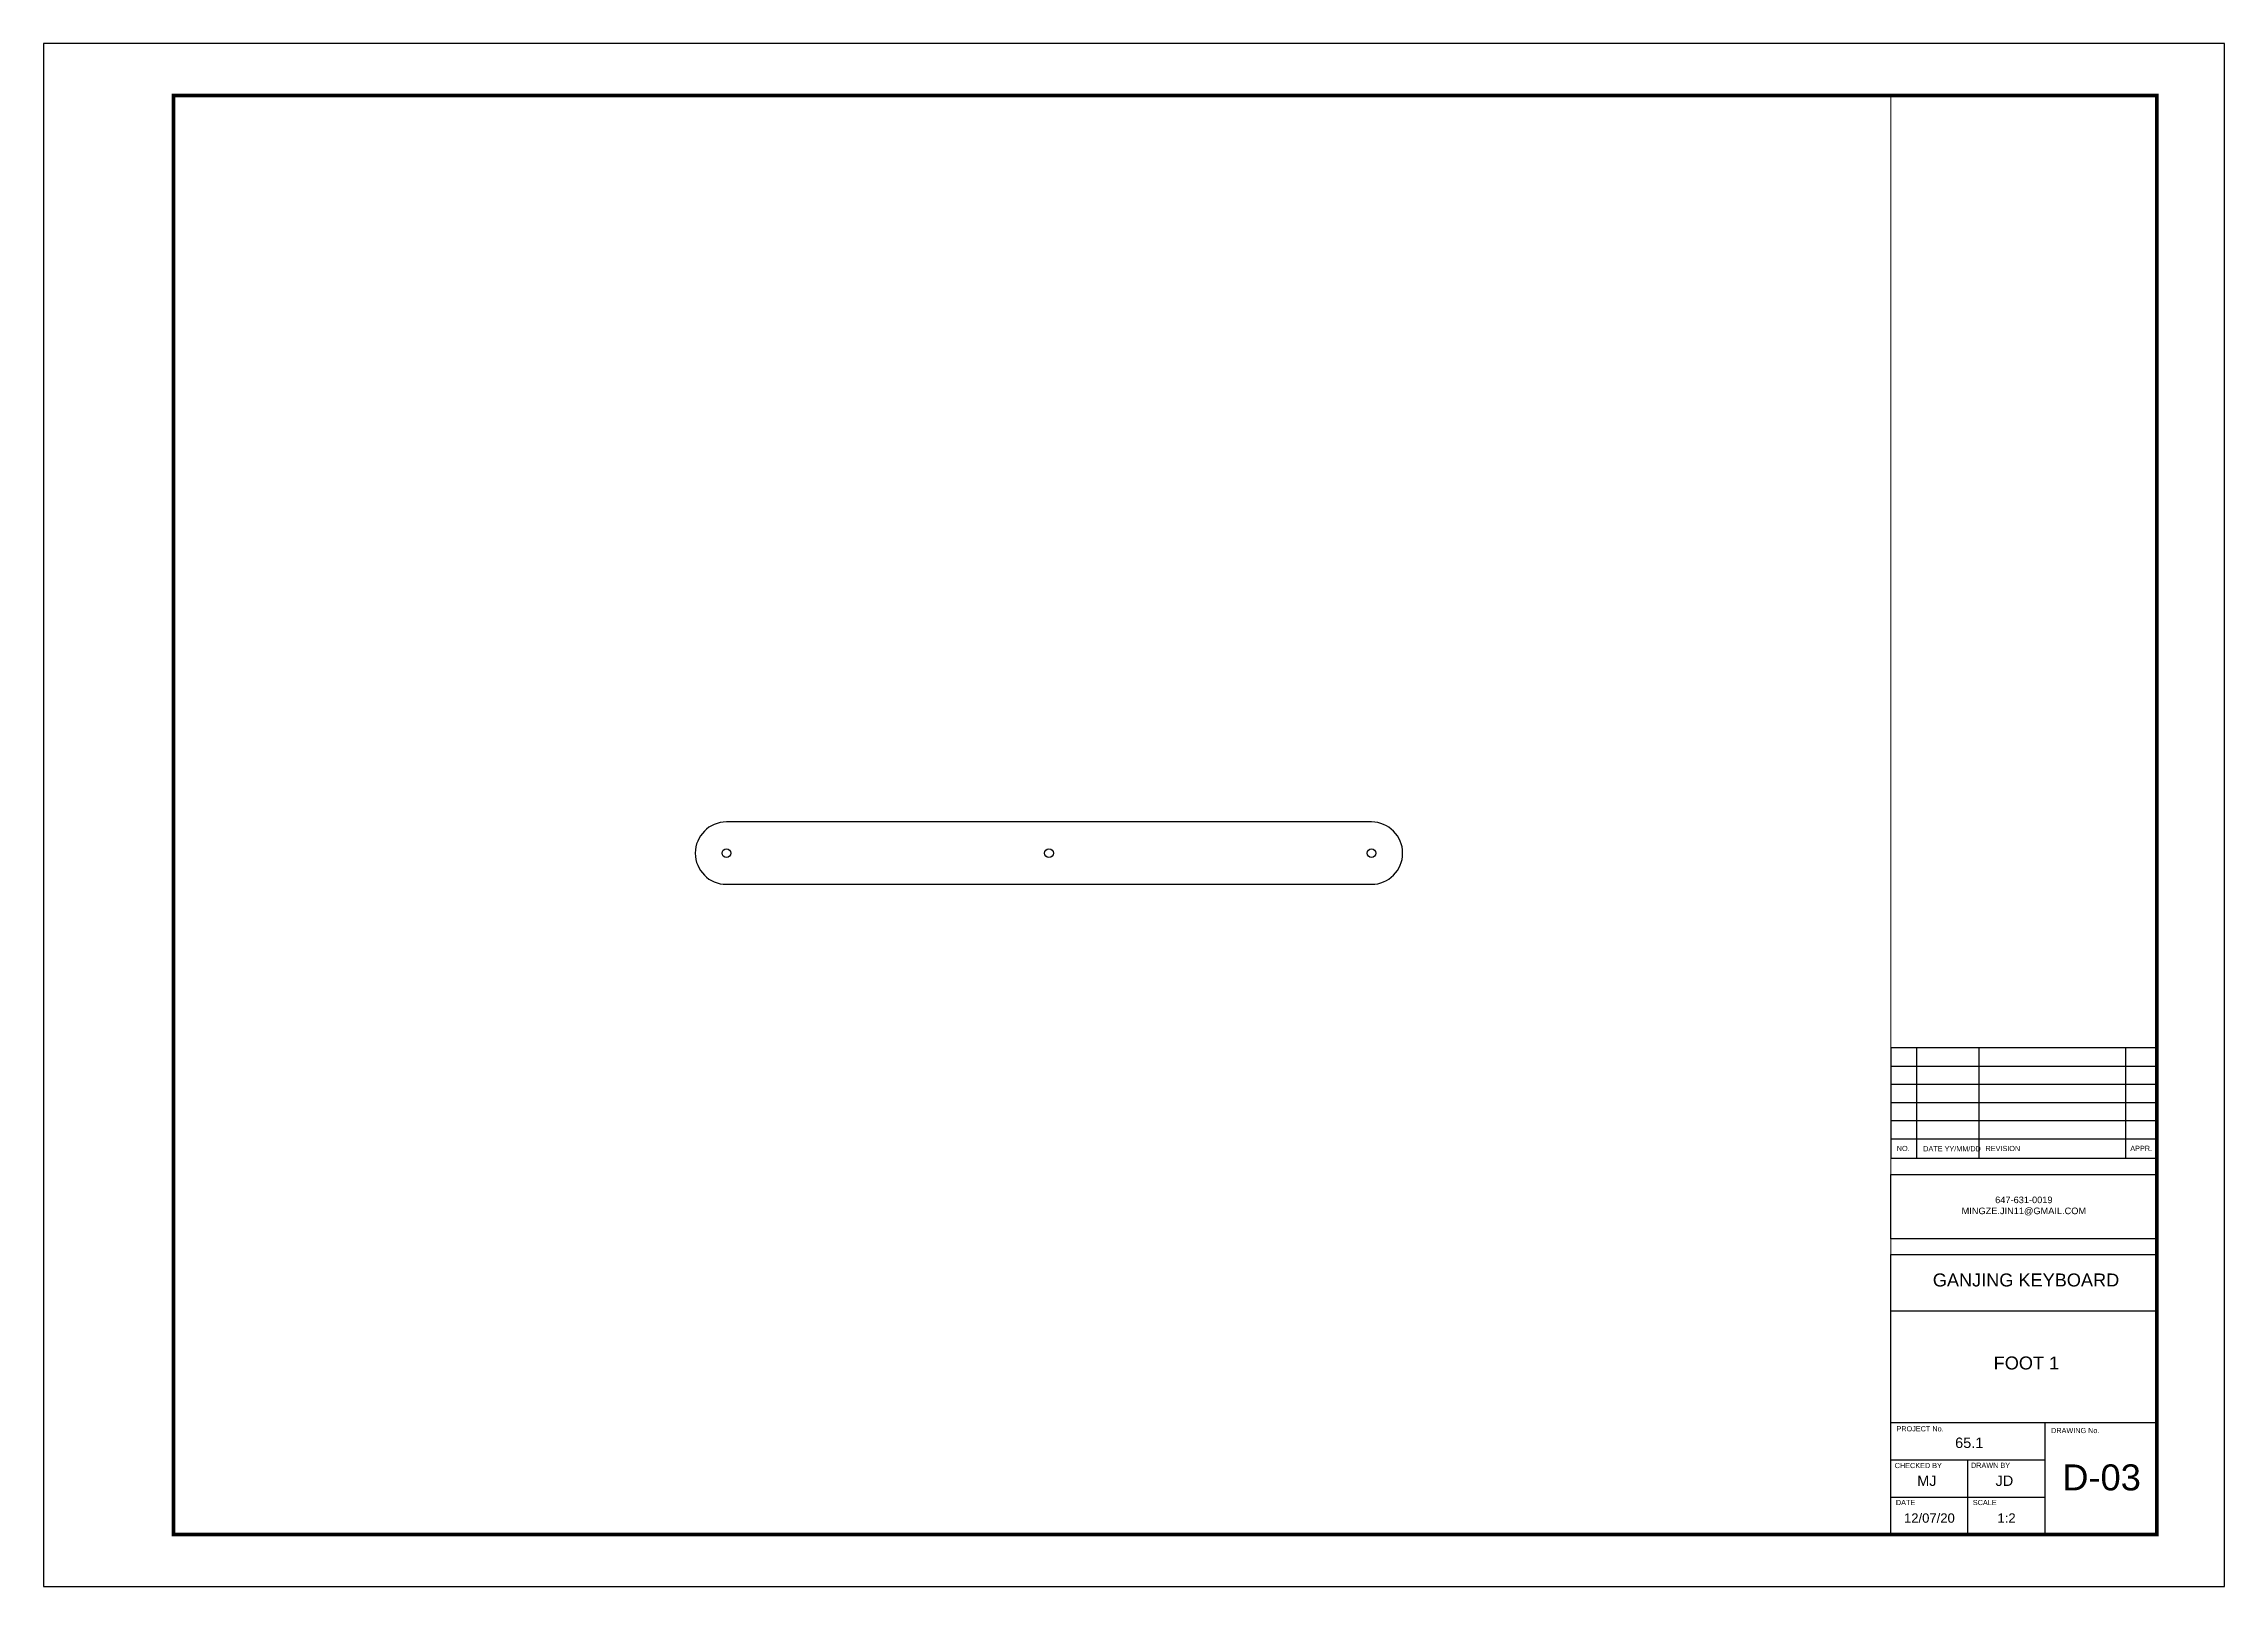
# Paper-space layout 'D-03' of a CAD drawing. Header units: millimetres. Extents: x 14 to 434, y -15 to 282.
# The model-space entities are those that its viewports show. They can reach past a viewport. Long polylines and large blocks are cut down to what shows.
import ezdxf
from ezdxf.enums import TextEntityAlignment as Align

# ---------------------------------------------------------------- set-up
doc = ezdxf.new("R2010")
doc.units = ezdxf.units.MM
doc.header["$MEASUREMENT"] = 0
doc.layers.add('0-Google', color=253, linetype='Continuous', transparency=0.3)
doc.layers.add('Border', color=7, linetype='Continuous', lineweight=30)
doc.layers.add('Title Block', color=7, linetype='Continuous')
doc.styles.get("Standard").update_dxf_attribs({"font": '', "height": 2})
doc.styles.add('TB Data', font='swiss.ttf')
doc.styles.add('TB Info', font='swissl.ttf')
doc.styles.add('TB Logo', font='arial.ttf')
doc.styles.get('Standard').set_extended_font_data('Helvetica')

msp = doc.modelspace()

# ---------------------------------------------------------------- linework, layer by layer
at = {"color": 0}
for p, q in [((41429.04, 10290.24), (41180.56, 10290.24)), ((41180.56, 10266.24), (41429.04, 10266.24))]:
    msp.add_line(p, q, dxfattribs=at)
for centre in [(41180.56, 10278.24), (41304.8, 10278.24), (41429.04, 10278.24)]:
    msp.add_circle(centre, 1.7, dxfattribs=at)
for centre, start, end in [((41180.56, 10278.24), 90, 270), ((41429.04, 10278.24), 270, 90)]:
    msp.add_arc(centre, 12, start, end, dxfattribs=at)

psp = doc.layouts.new('D-03')

# ---------------------------------------------------------------- linework, layer by layer
at = {"layer": '0-Google'}
psp.add_lwpolyline([(13.85, -15.17), (290.18, -15.17)], dxfattribs=at)
at = {"layer": 'Border', "color": 7, "const_width": 0.7}
psp.add_lwpolyline([(38.85, -5.17), (420.85, -5.17), (420.85, 271.83), (38.85, 271.83)], close=True, dxfattribs=at)
at = {"layer": 'Defpoints', "color": 8}
psp.add_lwpolyline([(13.85, -15.17), (433.85, -15.17), (433.85, 281.83), (13.85, 281.83)], close=True, dxfattribs=at)
at = {"layer": 'Defpoints'}
for p in [(433.85, 281.83), (13.85, -15.17)]:
    psp.add_point(p, dxfattribs=at)
at = {"layer": 'Title Block'}
for points in [[(420.85, 67.24), (420.85, 88.5), (369.61, 88.5), (369.61, 67.24)], [(420.85, 51.73), (369.61, 51.73), (369.61, 64.11), (420.85, 64.11)], [(420.85, -5.17), (369.61, -5.17), (369.61, 48.73), (420.85, 48.73)]]:
    psp.add_lwpolyline(points, close=True, dxfattribs=at)
for points in [[(374.61, 67.24), (374.61, 88.5)], [(386.61, 67.24), (386.61, 88.5)], [(414.85, 67.24), (414.85, 88.5)], [(369.61, 85), (420.85, 85)], [(369.61, 81.5), (420.85, 81.5)], [(369.61, 78), (420.85, 78)], [(369.61, 74.5), (420.85, 74.5)], [(369.61, 71), (420.85, 71)], [(369.61, 37.87), (420.85, 37.87)], [(369.61, 16.35), (420.85, 16.35)], [(399.33, -5.17), (399.33, 16.35)], [(369.61, 9.17), (399.33, 9.17)], [(384.47, -5.17), (384.47, 2), (384.47, 9.17)], [(369.61, 2), (399.33, 2)]]:
    psp.add_lwpolyline(points, dxfattribs=at)

# ---------------------------------------------------------------- texts
at = {"width": 36.0525, "attachment_point": 1}
for s, insert, char_height in [('{\\fArial|b0|i0|c0|p34;GANJING KEYBOARD}', (377.7, 45.06), 2.5), ('\\pxqc;{\\fArial|b0|i0|c0|p34;FOOT 1}', (377.7, 29.08), 2.5), ('\\pxqc;{\\fArial|b0|i0|c0|p34;65.1}', (366.69, 13.47), 2), ('\\pxqc;{\\fArial|b0|i0|c0|p34;MJ}', (358.52, 6.16), 2), ('\\pxqc;{\\fArial|b0|i0|c0|p34;JD}', (373.46, 6.16), 2)]:
    psp.add_mtext(s, dxfattribs=dict(at, insert=insert, char_height=char_height))
at = {"layer": 'Border', "style": 'TB Data'}
for tag, text, p in [('12/07/20', '8-Dec-20', (377.04, -2.92)), ('1:2', 'NTS', (391.9, -2.92))]:
    psp.add_attdef(tag, text=text, height=1.8, dxfattribs=at).set_placement(p, align=Align.CENTER)
at = {"layer": 'Title Block', "char_height": 1, "attachment_point": 4, "line_spacing_factor": 0.75, "style": 'TB Info'}
for s, insert in [('NO.', (370.76, 69.12)), ('DATE YY/MM/DD', (375.85, 69.07)), ('REVISION', (387.85, 69.12)), ('APPR.', (415.73, 69.15))]:
    psp.add_mtext(s, dxfattribs=dict(at, insert=insert))
at = {"layer": 'Title Block', "insert": (395.23, 59.87), "char_height": 1.3335, "width": 29.9364, "attachment_point": 2, "style": 'TB Logo'}
psp.add_mtext('{\\H0.95241x;647-631-0019^JMINGZE.JIN11@GMAIL.COM}', dxfattribs=at)
at = {"layer": 'Title Block', "char_height": 1, "attachment_point": 1, "style": 'TB Info'}
for s, insert in [('PROJECT No.', (370.7, 15.67)), ('DRAWING No.', (400.48, 15.33)), ('CHECKED BY', (370.36, 8.59)), ('DRAWN BY', (385.05, 8.64)), ('DATE', (370.59, 1.47)), ('SCALE', (385.41, 1.47))]:
    psp.add_mtext(s, dxfattribs=dict(at, insert=insert))
at = {"layer": 'Title Block', "color": 30, "style": 'TB Data'}
psp.add_attdef('D-03', (402.63, 3.31), 'D-01', height=5, dxfattribs=at)

# ---------------------------------------------------------------- viewports
at = {"layer": '0'}
psp.add_viewport(center=(204.23, 133.33), size=(330.76, 277), view_center_point=(41298.31, 10292.94), view_height=554, dxfattribs=at)

doc.saveas('drawing.dxf')
